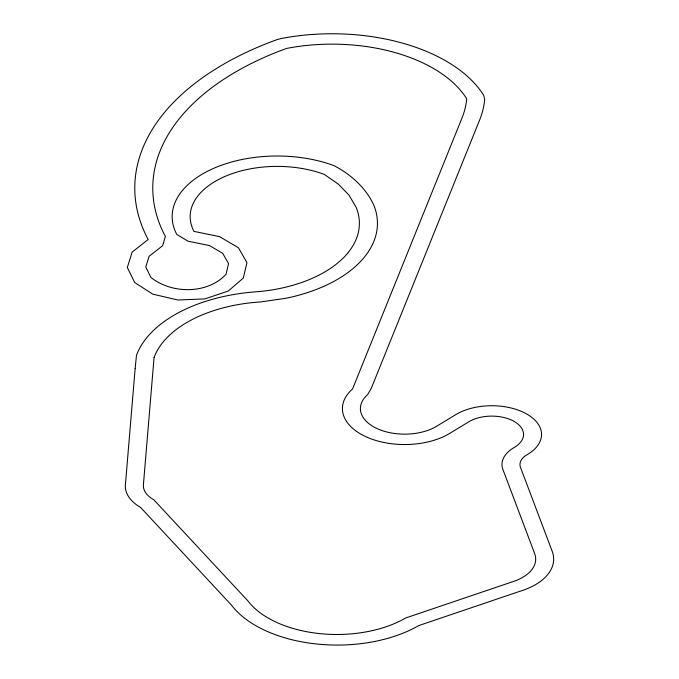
<?xml version="1.0" encoding="UTF-8"?>
<svg xmlns="http://www.w3.org/2000/svg" width="679" height="679" viewBox="0 0 679 679"><rect width="100%" height="100%" fill="white"/><g stroke="black" fill="none" stroke-linecap="round" stroke-linejoin="round"><path stroke-width="1.02" d="M135.155 368.391L125.505 483.618A52.028 30.037 0 0 0 140.561 507.4L231.48 605.125A115.388 66.618 0 0 0 418.807 625.563L519.647 591.375A62.858 36.293 0 0 0 552.231 551.399L520.759 468.06A23.892 13.801 0 0 1 526.963 454.786A49.762 28.73 0 0 0 526.963 414.148A49.762 28.73 0 0 0 456.585 414.148L435.943 426.667A44.245 25.547 0 0 1 376.752 428.432A44.245 25.547 0 0 1 367.611 394.626L371.209 388.49L479.136 121.269A211.245 121.965 0 0 0 484.687 99.474L483.66 95.306A161.101 93.006 0 0 0 280.894 38.576L277.049 39.628A303.445 175.19 0 0 0 148.166 239.526L132.142 252.104L127.321 267.484L134.697 282.515L152.767 294.143L177.856 299.999L204.846 298.896L228.254 291.062L243.303 278.076L246.944 262.595L238.431 247.767L219.495 236.606L193.99 231.395A87.031 50.246 0 0 1 224.613 176.591A87.031 50.246 0 0 1 324.282 174.384L338.278 184.094L348.981 195.111L356.042 207.07A119.843 69.19 0 0 1 258.894 291.597A140.536 81.132 0 0 0 136.479 355.304L135.155 368.391M154.065 357.477L143.43 484.492A33.687 19.445 0 0 0 153.793 499.752L247.962 600.966A97.114 56.068 0 0 0 405.686 617.983L511.397 582.149A44.873 25.904 0 0 0 534.662 553.606L503.368 470.708A41.877 24.181 0 0 1 514.249 447.444A31.786 18.35 0 0 0 514.249 421.489A31.786 18.35 0 0 0 469.299 421.489L448.658 434.017A62.23 35.928 0 0 1 365.421 436.495A62.23 35.928 0 0 1 352.562 388.948L461.627 118.918A194.084 112.052 0 0 0 466.736 98.82A143.116 82.626 0 0 0 286.606 48.421A285.46 164.81 0 0 0 165.362 236.47L162.654 245.671L149.091 256.322L145.764 266.966L150.865 277.372C171.6 294.083 207.409 294.38 226.048 274.299L228.568 263.579L222.67 253.318L209.565 245.594L187.981 241.181L176.795 234.442A105.016 60.626 0 0 1 213.749 168.316A105.016 60.626 0 0 1 334.017 165.651C350.687 174.35 365.463 187.429 373.594 204.625A137.905 79.621 0 0 1 286.182 298.234L260.812 301.917A122.551 70.752 0 0 0 154.065 357.477"/></g></svg>
